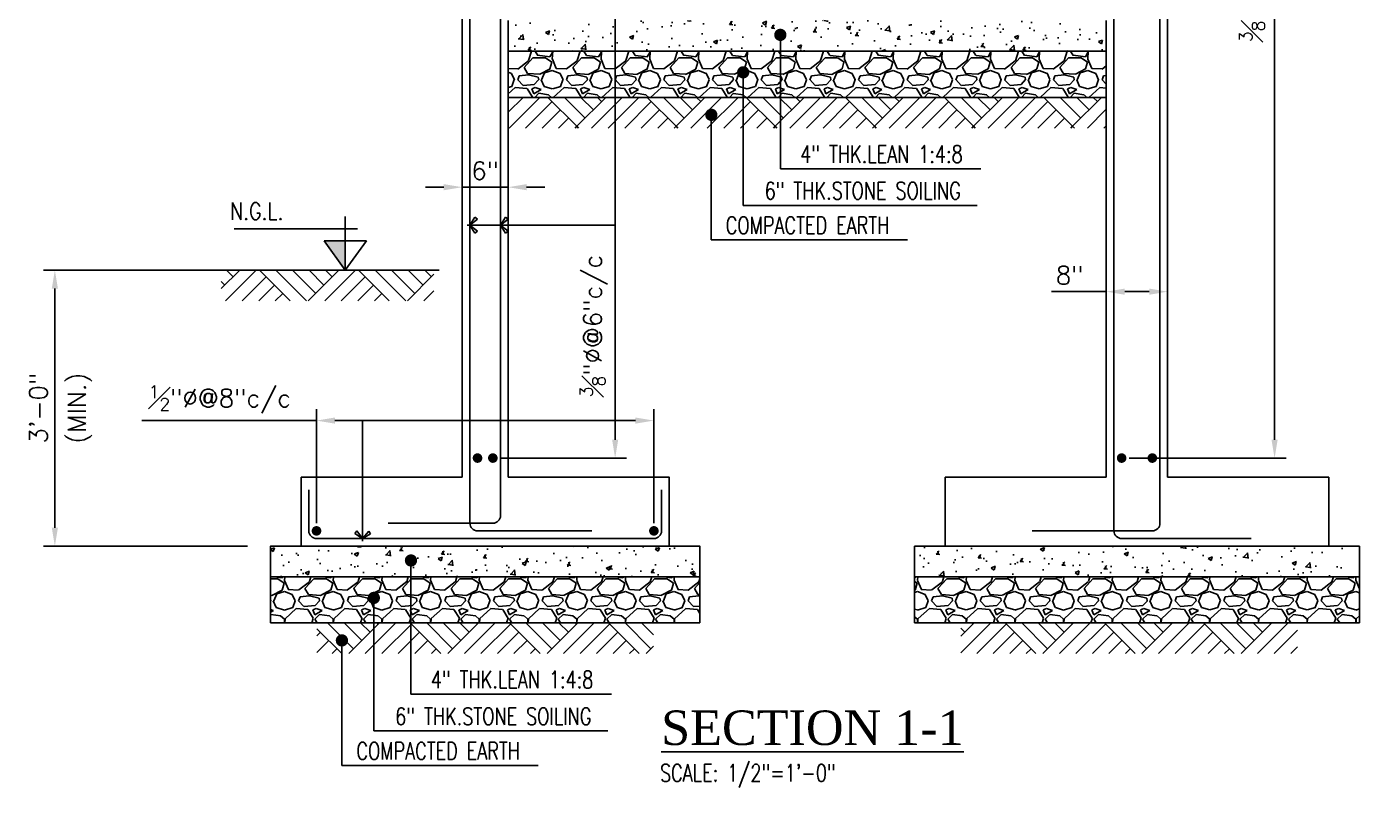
# Model space of a CAD drawing. Header units: inches. Extents: x 53036 to 54375, y -2788 to 288.
# Drawn here: x 53947.8 to 54121.6, y -793.2 to -694 of the extents above; entities that cross this region are included whole.
import ezdxf

# ---------------------------------------------------------------- set-up
doc = ezdxf.new("R2010")
doc.units = ezdxf.units.IN
for name, color, linetype in [('A-TYP-DIM', 1, 'Continuous'), ('A-TYP-H-TEXT', 2, 'Continuous'), ('A-TYP-HATCH-COL.', 9, 'Continuous'), ('A-TYP-M-BOT-STEEL', 6, 'Continuous'), ('A-TYP-ST-DONUT', 6, 'Continuous'), ('A-TYP-ST-Hatch', 8, 'Continuous'), ('A-TYP-ST-LEVEL', 1, 'Continuous'), ('A-TYP-ST-TEXT', 2, 'Continuous'), ('dim', 2, 'Continuous')]:
    doc.layers.add(name, color=color, linetype=linetype)
doc.layers.add('WALL LT', color=3, linetype='Continuous', lineweight=25)
doc.styles.add('HADINGS', font='times.ttf')
doc.styles.add('rizwan', font='romans.shx', dxfattribs={"width": 0.75})
doc.styles.add('romans', font='romans.shx')
doc.styles.add('STYLE4', font='romans.shx')
doc.dimstyles.new('STYLE-64', dxfattribs={"dimscale": 0, "dimtxt": 0.09375, "dimasz": 0.125, "dimexe": 0.0625, "dimexo": 0.0625, "dimgap": 0.03125, "dimtad": 1, "dimlfac": -1, "dimzin": 3, "dimdsep": 46, "dimlunit": 4, "dimtxsty": 'romans', "dimcen": 0.125, "dimdle": 4, "dimclrd": 1, "dimclre": 1, "dimclrt": 2, "dimadec": 0, "dimazin": 0, "dimtfac": 0.5, "dimtix": 1, "dimtmove": 2, "dimatfit": 3, "dimldrblk": 'ARC', "dimfxl": 0, "dimfrac": 1, "dimtolj": 1, "dimtzin": 3, "dimarcsym": 0})
pattern_1 = [(228.0127875, (4.572, -6.93873), (-50.800000004, -57.1499999965), [0.8543036, -84.5762091]), (184.969741, (4.0005, -7.57373), (76.1999999699, 6.3500003617), [1.4660118, -145.1351222]), (132.5104471, (2.54, -7.70073), (63.5000000268, -69.8499999756), [1.0337038, -102.336807]), (267.273689, (0.0635, -9.28823), (6.3500000133, 126.9999999993), [1.3350113, -132.1660936]), (292.8336542, (0, -10.62173), (-31.7500000027, 76.1999999989), [1.30908425, -129.5995194]), (357.273689, (0.508, -11.82823), (-126.9999999993, 6.3500000133), [1.3350113, -132.1660936]), (37.69424047, (1.8415, -11.89173), (-82.5499999963, -63.50000000475), [1.76548415, -174.7827883]), (72.25532837, (3.2385, -10.81223), (44.450000012, 139.6999999962), [1.6667988, -165.0131415]), (121.4295656, (3.7465, -9.22473), (-50.8000000072, 82.5499999956), [1.3395325, -132.61386425]), (175.2363583, (3.048, -8.08173), (69.849999999, -6.350000011), [1.5292832, -74.9348424]), (222.3974378, (1.524, -7.95473), (-76.1999999976, -69.85000000266), [1.9776948, -195.7919313]), (138.8140748, (6.35, -9.3517), (-44.4499999973, 38.100000003), [0.67501135, -66.82641456]), (171.4692344, (5.842, -8.90723), (82.5500000022, -12.6999999856), [1.28420495, -127.1365975]), (225, (4.572, -8.7167), (-9e-16, -6.35), [0.89802335, -8.0822328]), (203.1985905, (4.1275, -7.9547), (31.750000001, 12.699999998), [0.4836033, -47.8765559]), (291.8014095, (3.683, -8.1452), (-6.350000001, 19.05), [0.68391405, -33.5118825]), (30.9637565, (3.937, -8.7802), (19.05, 12.7), [1.11079915, -35.9157454]), (161.565051, (4.8895, -8.2087), (12.7, -6.35), [0.80321785, -19.2772453]), (16.3895403, (0, -8.14523), (63.5, 19.05), [1.12522, -111.3970667]), (70.3461759, (1.0795, -7.82773), (-25.4000000023, -69.8499999992), [0.94399735, -93.4555392]), (293.1985905, (4.8895, -6.9387), (-12.699999998, 31.750000001), [0.96720025, -47.392959]), (343.6104597, (5.2705, -7.82773), (-63.5000000013, 19.0499999956), [1.12522, -111.3970667]), (339.4439548, (0, -12.0822), (-31.75, 12.7), [1.085088, -53.1693358]), (294.7751406, (1.016, -12.46323), (-31.7500000378, 69.8499999828), [0.9091803, -90.00898345]), (66.8014095, (4.953, -13.2887), (12.699999998, 31.750000001), [0.96720025, -47.392959]), (17.3540246, (5.334, -12.39973), (-82.5499999984, -25.4000000053), [1.06445685, -105.38093995]), (69.4439548, (1.8415, -13.2887), (-12.7, -31.75), [0.542544, -53.7118798]), (101.3099325, (4.572, -13.2887), (-6.35, 25.4), [0.3237865, -32.0549874]), (165.9637565, (4.5085, -12.9712), (19.05, -6.35), [1.30908425, -24.8726365]), (186.00900596, (3.2385, -12.65373), (63.4999999997, 6.3500000033), [1.2131675, -120.10341216]), (303.6900675, (3.937, -9.3517), (-6.35, 12.7), [0.9158097, -21.9794409]), (353.1572266, (4.445, -10.11373), (107.9500000007, -12.6999999943), [1.5988919, -158.29002266]), (60.9453959, (6.0325, -10.3042), (-25.400000001, -44.4499999996), [0.6537706, -64.7234808]), (90, (6.35, -9.733), (-6.35, 6.35), [0.381, -5.969]), (120.2564372, (3.1115, -12.46323), (25.399999997, -44.4500000018), [0.8821674, -87.3348519]), (48.0127875, (2.667, -11.70123), (50.800000004, 57.1499999963), [1.7086072, -83.7219055]), (0, (3.81, -10.431), (6.35, 6.35), [1.651, -4.699]), (325.3048465, (5.461, -10.43123), (63.500000024, -44.4499999656), [1.0040239, -99.3982918]), (254.0546041, (6.2865, -11.0027), (-6.35, -25.4), [0.9245727, -45.3041251]), (207.64597536, (6.0325, -11.89173), (-120.6500000044, -63.4999999916), [1.50536275, -149.03116106]), (175.42607874, (4.699, -12.59023), (-82.55, 6.35), [1.59257365, -157.66461614])]
pattern_2 = [(50, (-2543.1744, 4584.6065), (5.46554007, -0.47817257), [0.5715, -6.2865]), (355, (-2543.1744, 4584.6065), (-1.05730264, 5.73170536), [0.4572, -5.0292175]), (100.451445, (-2542.719, 4584.5667), (4.4082374, 5.25353256), [0.48570026, -5.34270734]), (46.1842, (-2543.1744, 4586.1305), (8.1323712, -1.2612698), [0.85725, -9.42975]), (96.635558, (-2542.497, 4586.0254), (7.122124, 7.4227837), [0.7285507, -8.0140682]), (351.184151, (-2543.174, 4586.1305), (7.122124, 7.4227837), [0.685799, -7.543792]), (21, (-2542.4124, 4585.7495), (4.54843174, -3.06795595), [0.5715, -6.2865]), (326, (-2542.4124, 4585.7495), (1.85406085, 5.525639), [0.4572, -5.0292]), (71.451445, (-2542.0333, 4585.494), (6.4024926, 2.45768307), [0.48570026, -5.34269813]), (37.5, (-2543.1744, 4584.6065), (0.0926581, 2.536651166), [0, -4.96824, 0, -5.1054, 0, -5.04825]), (7.5, (-2543.1744, 4584.6065), (2.00458988, 3.00541724), [0, -2.91084, 0, -4.85394, 0, -1.92405]), (327.5, (-2544.8736, 4584.6065), (4.067717855, -0.17186232), [0, -1.905, 0, -5.9436, 0, -7.8867]), (317.5, (-2545.6356, 4584.6065), (4.44387544, 0.76279473), [0, -2.4765, 0, -3.94716, 0, -5.6007])]
pattern_3 = [(135, (0, -13.289), (-12.9315688, 2e-15), [9.144, -9.144]), (135, (1.078, -12.211), (-12.9315688, 2e-15), [9.144, -9.144]), (135, (2.155, -11.1335), (-12.9315688, 2e-15), [9.144, -9.144]), (135, (3.233, -10.056), (-12.9315688, 2e-15), [9.144, -9.144]), (135, (4.3105, -8.978), (-12.9315688, 2e-15), [9.144, -9.144]), (135, (5.388, -7.901), (-12.9315688, 2e-15), [9.144, -9.144]), (135, (6.466, -6.823), (-12.9315688, 2e-15), [9.144, -9.144]), (45, (-6.466, -6.823), (12.9315688, -2e-15), [9.144, -9.144]), (45, (-7.543, -5.745), (12.9315688, -2e-15), [9.144, -9.144]), (45, (-8.621, -4.668), (12.9315688, -2e-15), [9.144, -9.144]), (45, (-9.699, -3.59), (12.9315688, -2e-15), [9.144, -9.144]), (45, (-10.776, -2.512), (12.9315688, -2e-15), [9.144, -9.144]), (45, (-11.854, -1.435), (12.9315688, -2e-15), [9.144, -9.144]), (45, (-12.932, -0.357), (12.9315688, -2e-15), [9.144, -9.144])]

# ---------------------------------------------------------------- blocks, each defined once
blk = doc.blocks.new('1-donut')
at = {"layer": 'A-TYP-ST-DONUT', "linetype": 'Continuous', "ltscale": 1.5, "const_width": 0.0195}
blk.add_lwpolyline([(0.0098, 0, -1), (-0.0098, 0, -1)], format="xyb", close=True, dxfattribs=at)
blk = doc.blocks.new('*D210')
at = {"layer": 'A-TYP-DIM', "color": 1, "lineweight": -2, "ltscale": 1.5, "transparency": 16777216}
for p, q in [((53985.56, -745.41), (53962.77, -745.41)), ((53985.56, -758.79), (53985.56, -743.91)), ((54027.16, -745.41), (53987.96, -745.41)), ((54029.56, -758.79), (54029.56, -743.91))]:
    blk.add_line(p, q, dxfattribs=at)
at = {"layer": 'A-TYP-DIM', "color": 1, "ltscale": 1.5, "transparency": 16777216}
for points in [[(53987.96, -745.01), (53987.96, -745.81), (53985.56, -745.41)], [(54027.16, -745.01), (54027.16, -745.81), (54029.56, -745.41)]]:
    blk.add_solid(points, dxfattribs=at)
at = {"layer": 'Defpoints', "color": 0, "ltscale": 1.5, "transparency": 16777216}
for p in [(54029.56, -745.41), (53985.56, -761.79), (54029.56, -761.79)]:
    blk.add_point(p, dxfattribs=at)
at = {"layer": 'A-TYP-DIM', "color": 2, "ltscale": 1.5, "transparency": 16777216, "insert": (53972.96, -742.63), "char_height": 2.3437, "attachment_point": 5, "style": 'romans'}
blk.add_mtext('\\A1;{\\H0.7x;\\S1#2;}"%%C@8"c/c', dxfattribs=at)
blk = doc.blocks.new('ARC')
at = {"layer": 'dim', "color": 0, "linetype": 'ByBlock', "ltscale": 1.5}
for p, q in [((0.144, 0), (-1.163, 0)), ((-0.416, -0.321), (0, 0))]:
    blk.add_line(p, q, dxfattribs=at)
at = {"layer": 'dim', "color": 0, "ltscale": 1.5}
for p, q in [((-0.407, 0.336), (-0.262, 0.434)), ((0, 0), (-0.407, 0.336)), ((-0.275, -0.425), (0, 0)), ((-0.262, 0.434), (0, 0)), ((-0.416, -0.321), (-0.275, -0.425))]:
    blk.add_line(p, q, dxfattribs=at)
blk = doc.blocks.new('*D211')
at = {"layer": 'A-TYP-DIM', "color": 1, "lineweight": -2, "ltscale": 1.5, "transparency": 16777216}
for p, q in [((54009.56, -659.27), (54026.01, -659.27)), ((54024.51, -661.67), (54024.51, -747.9)), ((54009.56, -750.3), (54026.01, -750.3))]:
    blk.add_line(p, q, dxfattribs=at)
at = {"layer": 'A-TYP-DIM', "color": 1, "ltscale": 1.5, "transparency": 16777216}
for points in [[(54024.11, -661.67), (54024.91, -661.67), (54024.51, -659.27)], [(54024.11, -747.9), (54024.91, -747.9), (54024.51, -750.3)]]:
    blk.add_solid(points, dxfattribs=at)
at = {"layer": 'Defpoints', "color": 0, "ltscale": 1.5, "transparency": 16777216}
for p in [(54006.56, -659.27), (54006.56, -750.3), (54024.51, -750.3)]:
    blk.add_point(p, dxfattribs=at)
at = {"layer": 'A-TYP-DIM', "color": 2, "ltscale": 1.5, "transparency": 16777216, "insert": (54021.73, -733.08), "char_height": 2.3437, "attachment_point": 5, "rotation": 90, "style": 'romans'}
blk.add_mtext('\\A1;{\\H0.7x;\\S3#8;\\H1.4286x;"%%C@6"c/c}', dxfattribs=at)
blk = doc.blocks.new('*D212')
at = {"layer": 'A-TYP-DIM', "color": 1, "lineweight": -2, "ltscale": 1.5, "transparency": 16777216}
for p, q in [((54091.07, -623.27), (54112.01, -623.27)), ((54110.51, -625.67), (54110.51, -747.9)), ((54091.56, -750.3), (54112.01, -750.3))]:
    blk.add_line(p, q, dxfattribs=at)
at = {"layer": 'A-TYP-DIM', "color": 1, "ltscale": 1.5, "transparency": 16777216}
for points in [[(54110.11, -625.67), (54110.91, -625.67), (54110.51, -623.27)], [(54110.11, -747.9), (54110.91, -747.9), (54110.51, -750.3)]]:
    blk.add_solid(points, dxfattribs=at)
at = {"layer": 'Defpoints', "color": 0, "ltscale": 1.5, "transparency": 16777216}
for p in [(54088.07, -623.27), (54088.56, -750.3), (54110.51, -750.3)]:
    blk.add_point(p, dxfattribs=at)
at = {"layer": 'A-TYP-DIM', "color": 2, "ltscale": 1.5, "transparency": 16777216, "insert": (54107.73, -686.78), "char_height": 2.3437, "attachment_point": 5, "rotation": 90, "style": 'romans'}
blk.add_mtext('\\A1;{\\H0.7x;\\S3#8;\\H1.4286x;"%%C@6"c/c}', dxfattribs=at)
blk = doc.blocks.new('*D214')
at = {"layer": 'A-TYP-DIM', "color": 1, "lineweight": -2, "ltscale": 1.5, "transparency": 16777216}
for p, q in [((54001.56, -725.79), (53949.94, -725.79)), ((53951.44, -759.39), (53951.44, -728.19)), ((53976.56, -761.79), (53949.94, -761.79))]:
    blk.add_line(p, q, dxfattribs=at)
at = {"layer": 'A-TYP-DIM', "color": 1, "ltscale": 1.5, "transparency": 16777216}
for points in [[(53951.04, -728.19), (53951.84, -728.19), (53951.44, -725.79)], [(53951.04, -759.39), (53951.84, -759.39), (53951.44, -761.79)]]:
    blk.add_solid(points, dxfattribs=at)
at = {"layer": 'Defpoints', "color": 0, "ltscale": 1.5, "transparency": 16777216}
for p in [(53951.44, -725.79), (54004.56, -725.79), (53979.56, -761.79)]:
    blk.add_point(p, dxfattribs=at)
at = {"layer": 'A-TYP-DIM', "color": 2, "ltscale": 1.5, "transparency": 16777216, "insert": (53949.3, -743.79), "char_height": 2.344, "attachment_point": 5, "rotation": 90, "style": 'romans'}
blk.add_mtext('\\A1;3\'-0"', dxfattribs=at)
blk = doc.blocks.new('*D220')
at = {"layer": 'A-TYP-DIM', "color": 1, "lineweight": -2, "ltscale": 1.5, "transparency": 16777216}
for p, q in [((54004.56, -714.15), (54004.56, -713.48)), ((54010.56, -714.15), (54010.56, -713.48)), ((54002.16, -714.98), (53999.76, -714.98)), ((54004.56, -714.98), (54010.56, -714.98)), ((54012.96, -714.98), (54015.36, -714.98))]:
    blk.add_line(p, q, dxfattribs=at)
at = {"layer": 'A-TYP-DIM', "color": 1, "ltscale": 1.5, "transparency": 16777216}
for points in [[(54002.16, -714.58), (54002.16, -715.38), (54004.56, -714.98)], [(54012.96, -714.58), (54012.96, -715.38), (54010.56, -714.98)]]:
    blk.add_solid(points, dxfattribs=at)
at = {"layer": 'Defpoints', "color": 0, "ltscale": 1.5, "transparency": 16777216}
for p in [(54010.56, -714.98), (54004.56, -717.15), (54010.56, -717.15)]:
    blk.add_point(p, dxfattribs=at)
at = {"layer": 'A-TYP-DIM', "color": 2, "ltscale": 1.5, "transparency": 16777216, "insert": (54007.56, -712.84), "char_height": 2.344, "attachment_point": 5, "style": 'romans'}
blk.add_mtext('\\A1;6"', dxfattribs=at)
blk = doc.blocks.new('*D227')
at = {"layer": 'A-TYP-DIM', "color": 1, "lineweight": -2, "ltscale": 1.5, "transparency": 16777216}
for p, q in [((54088.56, -729.91), (54088.56, -727.1)), ((54096.56, -729.91), (54096.56, -727.1)), ((54088.56, -728.6), (54081.43, -728.6)), ((54094.16, -728.6), (54090.96, -728.6))]:
    blk.add_line(p, q, dxfattribs=at)
at = {"layer": 'A-TYP-DIM', "color": 1, "ltscale": 1.5, "transparency": 16777216}
for points in [[(54090.96, -728.2), (54090.96, -729), (54088.56, -728.6)], [(54094.16, -728.2), (54094.16, -729), (54096.56, -728.6)]]:
    blk.add_solid(points, dxfattribs=at)
at = {"layer": 'Defpoints', "color": 0, "ltscale": 1.5, "transparency": 16777216}
for p in [(54088.56, -728.6), (54088.56, -732.91), (54096.56, -732.91)]:
    blk.add_point(p, dxfattribs=at)
at = {"layer": 'A-TYP-DIM', "color": 2, "ltscale": 1.5, "transparency": 16777216, "insert": (54083.79, -726.46), "char_height": 2.344, "attachment_point": 5, "style": 'romans'}
blk.add_mtext('\\A1;8"', dxfattribs=at)

msp = doc.modelspace()

# ---------------------------------------------------------------- hatches: boundary and pattern name
at = {"layer": 'A-TYP-ST-Hatch', "linetype": 'Continuous', "ltscale": 1.5}
h = msp.add_hatch(dxfattribs=at)
h.set_pattern_fill('AR-CONC', color=9, scale=0.03, style=0)
h.set_pattern_definition([(50, (-2543.1744, 4594.8953), (5.46554007, -0.47817257), [0.5715, -6.2865]), (355, (-2543.1744, 4594.895), (-1.05730264, 5.73170536), [0.4572, -5.0292175]), (100.451445, (-2542.719, 4594.8554), (4.4082374, 5.25353256), [0.48570026, -5.34270734]), (46.1842, (-2543.1744, 4596.419), (8.1323712, -1.2612698), [0.85725, -9.42975]), (96.635558, (-2542.497, 4596.314), (7.122124, 7.4227837), [0.7285507, -8.0140682]), (351.184151, (-2543.174, 4596.419), (7.122124, 7.4227837), [0.685799, -7.543792]), (21, (-2542.4124, 4596.0383), (4.54843174, -3.06795595), [0.5715, -6.2865]), (326, (-2542.4124, 4596.038), (1.85406085, 5.525639), [0.4572, -5.0292]), (71.451445, (-2542.0333, 4595.7826), (6.4024926, 2.45768307), [0.48570026, -5.34269813]), (37.5, (-2543.1744, 4594.8953), (0.0926581, 2.536651166), [0, -4.96824, 0, -5.1054, 0, -5.04825]), (7.5, (-2543.1744, 4594.8953), (2.00458988, 3.00541724), [0, -2.91084, 0, -4.85394, 0, -1.92405]), (327.5, (-2544.8736, 4594.8953), (4.067717855, -0.17186232), [0, -1.905, 0, -5.9436, 0, -7.8867]), (317.5, (-2545.6356, 4594.8953), (4.44387544, 0.76279473), [0, -2.4765, 0, -3.94716, 0, -5.6007])])
h.paths.add_polyline_path([(54088.56231819, -697.26620593), (54088.56231819, -693.26620593), (54010.56231819, -693.26620593), (54010.56231819, -697.26620593)])
h = msp.add_hatch(dxfattribs=at)
h.set_pattern_fill('GRAVEL', color=256, scale=0.25, style=0)
h.set_pattern_definition([(228.0127875, (-2538.6024, 4601.24526), (-50.800000004, -57.1499999965), [0.8543036, -84.5762091]), (184.969741, (-2539.17388, 4600.61026), (76.1999999699, 6.3500003617), [1.4660118, -145.1351222]), (132.5104471, (-2540.63438, 4600.48326), (63.5000000268, -69.8499999756), [1.0337038, -102.336807]), (267.273689, (-2543.11088, 4598.89576), (6.3500000133, 126.9999999993), [1.3350113, -132.16609356]), (292.8336542, (-2543.17438, 4597.56226), (-31.7500000027, 76.1999999989), [1.30908425, -129.59951936]), (357.273689, (-2542.66638, 4596.35576), (-126.9999999993, 6.3500000133), [1.3350113, -132.16609356]), (37.69424047, (-2541.33288, 4596.29226), (-82.5499999963, -63.50000000475), [1.76548415, -174.7827883]), (72.25532837, (-2539.93588, 4597.37176), (44.4500000119, 139.6999999962), [1.6667988, -165.0131415]), (121.4295656, (-2539.42788, 4598.95926), (-50.8000000072, 82.5499999956), [1.3395325, -132.61386425]), (175.2363583, (-2540.1264, 4600.10226), (69.849999999, -6.350000011), [1.5292832, -74.9348424]), (222.3974378, (-2541.65038, 4600.22926), (-76.19999999756, -69.85000000266), [1.9776948, -195.7919313]), (138.8140748, (-2536.8244, 4598.83226), (-44.4499999973, 38.100000003), [0.67501135, -66.82641456]), (171.4692344, (-2537.33238, 4599.27676), (82.5500000022, -12.6999999856), [1.28420495, -127.1365975]), (225, (-2538.6024, 4599.4673), (-9e-16, -6.35), [0.89802335, -8.0822328]), (203.1985905, (-2539.0469, 4600.2293), (31.750000001, 12.699999998), [0.4836033, -47.8765559]), (291.8014095, (-2539.4914, 4600.0388), (-6.350000001, 19.05), [0.68391405, -33.5118825]), (30.9637565, (-2539.2374, 4599.4038), (19.05, 12.7), [1.11079915, -35.9157454]), (161.565051, (-2538.2849, 4599.9753), (12.7, -6.35), [0.80321785, -19.2772453]), (16.3895403, (-2543.17438, 4600.03876), (63.5, 19.05), [1.12522, -111.3970667]), (70.3461759, (-2542.09488, 4600.35626), (-25.4000000023, -69.8499999992), [0.94399735, -93.4555392]), (293.1985905, (-2538.2849, 4601.2453), (-12.699999998, 31.750000001), [0.96720025, -47.392959]), (343.6104597, (-2537.90388, 4600.35626), (-63.5000000013, 19.0499999956), [1.12522, -111.3970667]), (339.4439548, (-2543.1744, 4596.10176), (-31.75, 12.7), [1.085088, -53.1693358]), (294.7751406, (-2542.15838, 4595.72076), (-31.7500000378, 69.8499999828), [0.9091803, -90.00898345]), (66.8014095, (-2538.2214, 4594.8953), (12.699999998, 31.750000001), [0.96720025, -47.392959]), (17.35402464, (-2537.84038, 4595.78426), (-82.5499999984, -25.4000000053), [1.06445685, -105.38093995]), (69.4439548, (-2541.3329, 4594.89526), (-12.7, -31.75), [0.542544, -53.7118798]), (101.3099325, (-2538.6024, 4594.8953), (-6.35, 25.4), [0.3237865, -32.0549874]), (165.9637565, (-2538.6659, 4595.2128), (19.05, -6.35), [1.30908425, -24.8726365]), (186.00900596, (-2539.93588, 4595.53026), (63.4999999997, 6.3500000033), [1.2131675, -120.10341216]), (303.6900675, (-2539.2374, 4598.8323), (-6.35, 12.7), [0.9158097, -21.9794409]), (353.1572266, (-2538.72938, 4598.07026), (107.9500000007, -12.6999999943), [1.5988919, -158.29002266]), (60.9453959, (-2537.1419, 4597.87976), (-25.400000001, -44.4499999996), [0.6537706, -64.7234808]), (90, (-2536.8244, 4598.451), (-6.35, 6.35), [0.381, -5.969]), (120.2564372, (-2540.06288, 4595.72076), (25.399999997, -44.4500000018), [0.8821674, -87.3348519]), (48.0127875, (-2540.5074, 4596.48276), (50.800000004, 57.1499999963), [1.7086072, -83.7219055]), (0, (-2539.3644, 4597.753), (6.35, 6.35), [1.651, -4.699]), (325.3048465, (-2537.71338, 4597.75276), (63.500000024, -44.4499999656), [1.0040239, -99.3982918]), (254.0546041, (-2536.8879, 4597.1813), (-6.35, -25.4), [0.9245727, -45.3041251]), (207.64597536, (-2537.14188, 4596.29226), (-120.6500000044, -63.4999999916), [1.50536275, -149.03116106]), (175.42607874, (-2538.47538, 4595.59376), (-82.55, 6.35), [1.59257365, -157.66461614])])
h.paths.add_polyline_path([(54010.56231819, -697.26620593), (54010.56231819, -703.26620593), (54088.56231819, -703.26620593), (54088.56231819, -697.26620593)])
h = msp.add_hatch(dxfattribs=at)
h.set_pattern_fill('AR-PARQ1', color=256, scale=0.03, angle=45, style=0)
h.set_pattern_definition([(135, (-2543.174, 4594.895), (-12.9315688, 2e-15), [9.144, -9.144]), (135, (-2542.097, 4595.973), (-12.9315688, 2e-15), [9.144, -9.144]), (135, (-2541.019, 4597.0505), (-12.9315688, 2e-15), [9.144, -9.144]), (135, (-2539.9415, 4598.128), (-12.9315688, 2e-15), [9.144, -9.144]), (135, (-2538.864, 4599.206), (-12.9315688, 2e-15), [9.144, -9.144]), (135, (-2537.786, 4600.283), (-12.9315688, 2e-15), [9.144, -9.144]), (135, (-2536.709, 4601.361), (-12.9315688, 2e-15), [9.144, -9.144]), (45, (-2549.64, 4601.361), (12.9315688, -2e-15), [9.144, -9.144]), (45, (-2550.718, 4602.439), (12.9315688, -2e-15), [9.144, -9.144]), (45, (-2551.795, 4603.516), (12.9315688, -2e-15), [9.144, -9.144]), (45, (-2552.873, 4604.594), (12.9315688, -2e-15), [9.144, -9.144]), (45, (-2553.951, 4605.672), (12.9315688, -2e-15), [9.144, -9.144]), (45, (-2555.028, 4606.749), (12.9315688, -2e-15), [9.144, -9.144]), (45, (-2556.106, 4607.827), (12.9315688, -2e-15), [9.144, -9.144])])
h.paths.add_polyline_path([(54088.56231819, -703.26620593), (54010.56231819, -703.26620593), (54010.56231819, -707.26620593), (54088.56231819, -707.26620593)])
h = msp.add_hatch(dxfattribs=at)
h.set_pattern_fill('AR-PARQ1', color=256, scale=0.03, angle=45, style=0)
h.set_pattern_definition([(135, (-2669.907, 4493.372), (-12.9315688, 2e-15), [9.144, -9.144]), (135, (-2668.829, 4494.45), (-12.9315688, 2e-15), [9.144, -9.144]), (135, (-2667.751, 4495.527), (-12.9315688, 2e-15), [9.144, -9.144]), (135, (-2666.674, 4496.605), (-12.9315688, 2e-15), [9.144, -9.144]), (135, (-2665.596, 4497.683), (-12.9315688, 2e-15), [9.144, -9.144]), (135, (-2664.518, 4498.76), (-12.9315688, 2e-15), [9.144, -9.144]), (135, (-2663.441, 4499.838), (-12.9315688, 2e-15), [9.144, -9.144]), (45, (-2676.372, 4499.838), (12.9315688, -2e-15), [9.144, -9.144]), (45, (-2677.45, 4500.916), (12.9315688, -2e-15), [9.144, -9.144]), (45, (-2678.528, 4501.993), (12.9315688, -2e-15), [9.144, -9.144]), (45, (-2679.605, 4503.071), (12.9315688, -2e-15), [9.144, -9.144]), (45, (-2680.683, 4504.1485), (12.9315688, -2e-15), [9.144, -9.144]), (45, (-2681.7605, 4505.226), (12.9315688, -2e-15), [9.144, -9.144]), (45, (-2682.838, 4506.304), (12.9315688, -2e-15), [9.144, -9.144])])
h.paths.add_polyline_path([(54000.8841572, -725.7893093), (53973.13786757, -725.7893093), (53973.13786757, -729.7893093), (54000.8841572, -729.7893093)])
h = msp.add_hatch(dxfattribs=at)
h.set_pattern_fill('AR-CONC', color=9, scale=0.03, style=0)
h.set_pattern_definition(pattern_2)
h.paths.add_polyline_path([(54035.56231819, -765.7893093), (54035.56231819, -761.7893093), (54031.56231819, -761.7893093), (53983.56231819, -761.7893093), (53979.56231819, -761.7893093), (53979.56231819, -765.7893093)])
h = msp.add_hatch(dxfattribs=at)
h.set_pattern_fill('AR-CONC', color=9, scale=0.03, style=0)
h.set_pattern_definition(pattern_2)
h.paths.add_polyline_path([(54063.56231836, -761.7893093), (54067.56231836, -761.7893093), (54115.56231836, -761.7893093), (54119.56231836, -761.7893093), (54119.56231836, -765.7893093), (54063.56231836, -765.7893093)])
h = msp.add_hatch(dxfattribs=at)
h.set_pattern_fill('GRAVEL', color=256, scale=0.25, style=0)
h.set_pattern_definition(pattern_1)
h.paths.add_polyline_path([(54035.56231819, -771.7893093), (54035.56231819, -765.7893093), (53979.56231819, -765.7893093), (53979.56231819, -771.7893093)])
h = msp.add_hatch(dxfattribs=at)
h.set_pattern_fill('GRAVEL', color=256, scale=0.25, style=0)
h.set_pattern_definition(pattern_1)
h.paths.add_polyline_path([(54121.56231836, -771.7893093), (54121.56231836, -765.7893093), (54063.56231836, -765.7893093), (54063.56231836, -771.7893093)])
h = msp.add_hatch(dxfattribs=at)
h.set_pattern_fill('AR-PARQ1', color=256, scale=0.03, angle=45, style=0)
h.set_pattern_definition(pattern_3)
h.paths.add_polyline_path([(54029.51510047, -771.7893093), (53985.60953591, -771.7893093), (53985.60953591, -775.7893093), (54029.51510047, -775.7893093)])
h = msp.add_hatch(dxfattribs=at)
h.set_pattern_fill('AR-PARQ1', color=256, scale=0.03, angle=45, style=0)
h.set_pattern_definition(pattern_3)
h.paths.add_polyline_path([(54069.60953608, -771.7893093), (54113.51510064, -771.7893093), (54113.51510064, -775.7893093), (54069.60953608, -775.7893093)])
at = {"layer": 'A-TYP-ST-LEVEL', "linetype": 'Continuous', "ltscale": 1.5}
msp.add_hatch(color=1, dxfattribs=at).paths.add_polyline_path([(53986.57694315, -721.9923477), (53989.32140953, -721.9923477), (53989.32140953, -725.7893093)])

# ---------------------------------------------------------------- linework, layer by layer
at = {"layer": 'A-TYP-M-BOT-STEEL'}
for points in [[(54107.46382068, -760.7893093), (54090.56231819, -760.7893093, -0.4142135624), (54089.56231819, -759.7893093), (54089.56231819, -623.26620593, -0.4142135624), (54090.56231819, -622.26620593), (54094.56231819, -622.26620593, -0.4142135624), (54095.56231819, -623.26620593), (54095.56231819, -758.7893093, -0.4142135624), (54094.56231819, -759.7893093), (54078.90853429, -759.7893093)], [(54021.46382068, -759.7893093), (54006.56231819, -759.7893093, -0.4142135624), (54005.56231819, -758.7893093), (54005.56231819, -659.26620593, -0.4142135624), (54006.56231819, -658.26620593), (54008.56231819, -658.26620593, -0.4142135624), (54009.56231819, -659.26620593), (54009.56231819, -757.7893093, -0.4142135624), (54008.56231819, -758.7893093), (53994.90853429, -758.7893093)], [(54030.56231819, -754.45144787), (54030.56231819, -759.7893093, -0.4142135624), (54029.56231819, -760.7893093), (53985.56231819, -760.7893093, -0.4142135624), (53984.56231819, -759.7893093), (53984.56231819, -754.45144787)]]:
    msp.add_lwpolyline(points, format="xyb", dxfattribs=at)
at = {"layer": 'A-TYP-ST-LEVEL', "color": 3, "linetype": 'Continuous', "ltscale": 1.5}
for p, q in [((53989.32140953, -725.7893093), (53989.32140953, -718.79234748)), ((53990.92140964, -720.39234759), (53974.83005024, -720.39234759)), ((53992.06587592, -721.9923477), (53986.57694315, -721.9923477)), ((53992.06587592, -721.9923477), (53989.32140953, -725.7893093))]:
    msp.add_line(p, q, dxfattribs=at)
at = {"layer": 'A-TYP-ST-LEVEL', "linetype": 'Continuous', "ltscale": 1.5}
msp.add_line((53989.32140953, -725.7893093), (53986.57694315, -721.9923477), dxfattribs=at)
at = {"layer": 'WALL LT'}
for p, q in [((54096.56231818, -690.26620593), (54096.56231818, -752.7893093)), ((54088.56231819, -693.26620593), (54088.56231819, -752.7893093))]:
    msp.add_line(p, q, dxfattribs=at)
at = {"layer": 'WALL LT', "color": 1}
for p, q in [((53979.56231819, -765.7893093), (54035.56231819, -765.7893093)), ((54121.56231836, -765.7893093), (54063.56231836, -765.7893093)), ((53979.56231819, -771.7893093), (54035.56231819, -771.7893093)), ((54121.56231836, -771.7893093), (54063.56231836, -771.7893093))]:
    msp.add_line(p, q, dxfattribs=at)
at = {"layer": 'WALL LT'}
for points in [[(54004.56231819, -752.7893093), (54004.56231819, -690.2636771)], [(54010.56231819, -693.26620593), (54010.56231819, -752.7893093)], [(54010.56231819, -752.7893093), (54031.56231819, -752.7893093), (54031.56231819, -761.7893093), (53983.56231819, -761.7893093), (53983.56231819, -752.7893093), (54004.56231819, -752.7893093)], [(54096.56231818, -752.7893093), (54117.56231818, -752.7893093), (54117.56231818, -761.7893093), (54067.56231818, -761.7893093), (54067.56231818, -752.7893093), (54088.56231819, -752.7893093)]]:
    msp.add_lwpolyline(points, dxfattribs=at)
at = {"layer": 'WALL LT', "color": 1}
for points in [[(54010.56231836, -697.26620593), (54088.56231819, -697.26620593)], [(54010.56231836, -703.26620593), (54088.56231819, -703.26620593)], [(53983.56231819, -761.7893093), (53979.56231819, -761.7893093), (53979.56231819, -771.7893093)], [(54031.56231819, -761.7893093), (54035.56231819, -761.7893093), (54035.56231819, -771.7893093)], [(54067.56231836, -761.7893093), (54063.56231836, -761.7893093), (54063.56231836, -771.7893093)], [(54117.56231836, -761.7893093), (54121.56231836, -761.7893093), (54121.56231836, -771.7893093)]]:
    msp.add_lwpolyline(points, dxfattribs=at)

# ---------------------------------------------------------------- block references
at = {"layer": 'A-TYP-HATCH-COL.', "yscale": 32, "zscale": 32, "rotation": 180}
for p, xscale in [((54006.56231819, -750.29647109), -32), ((54008.56231819, -750.29647109), -32), ((54090.56231818, -750.29647109), -32), ((54094.56231818, -750.29647109), -32), ((53985.56231819, -759.7893093), -32), ((54029.56231819, -759.7893093), 32)]:
    msp.add_blockref('1-donut', p, dxfattribs=dict(at, xscale=xscale))

# ---------------------------------------------------------------- texts
at = {"layer": 'A-TYP-DIM', "color": 2, "ltscale": 1.5, "insert": (53954.68959937, -743.7893093), "char_height": 2.343749996, "attachment_point": 5, "rotation": 90, "style": 'romans'}
msp.add_mtext('\\A1;(MIN.)', dxfattribs=at)
at = {"layer": 'A-TYP-H-TEXT', "color": 3, "style": 'HADINGS'}
msp.add_text('%%USECTION 1-1', height=4.4999999919, dxfattribs=at).set_placement((54030.50891377, -787.70138921))
at = {"layer": 'A-TYP-H-TEXT', "style": 'rizwan', "width": 0.75}
msp.add_text('SCALE: 1/2"=1\'-0"', height=2.2499999959, dxfattribs=at).set_placement((54030.3613518, -792.47538651))
at = {"layer": 'A-TYP-ST-LEVEL', "color": 2, "style": 'STYLE4', "width": 0.8}
msp.add_text('N.G.L.', height=2.249999996, dxfattribs=at).set_placement((53974.30278354, -719.23015131))
at = {"layer": 'A-TYP-ST-TEXT', "linetype": 'Continuous', "char_height": 2.2499999959, "attachment_point": 5, "style": 'rizwan'}
for s, insert in [('\\A1;4" THK.LEAN 1:4:8', (54059.23478216, -710.65689864)), ('\\A1;6" THK.STONE SOILING', (54056.80001714, -715.44701597)), ('\\A1;COMPACTED EARTH', (54049.60318286, -719.95242069)), ('\\A1;4" THK.LEAN 1:4:8', (54011.0618607, -779.180002)), ('\\A1;6" THK.STONE SOILING', (54008.62709567, -783.97011934)), ('\\A1;COMPACTED EARTH', (54001.43026139, -788.47552406))]:
    msp.add_mtext(s, dxfattribs=dict(at, insert=insert))

# ---------------------------------------------------------------- dimensions: what is measured, and where the dimension line sits
at = {"layer": 'A-TYP-DIM', "ltscale": 1.5}
dim = msp.add_linear_dim(base=(54110.51304182, -750.29647109), p1=(54088.07065134, -623.26620593), p2=(54088.56231819, -750.29647109), angle=90, text='{\\H0.7x;\\S3#8;\\H1.4286x;"%%C@6"c/c}', dimstyle='STYLE-64', override={"dimscale": 24, "dimtxt": 0.097656, "dimasz": 0.1, "dimexo": 0.125, "dimdec": 0, "dimlfac": 1, "dimtmove": 0, "dimatfit": 2}, dxfattribs=at)
dim.commit()
dim.dimension.update_dxf_attribs({"geometry": '*D212', "text_midpoint": (54107.73178402, -686.78133851)})
dim = msp.add_linear_dim(base=(54024.51304183, -750.29647109), p1=(54006.56231819, -659.26620593), p2=(54006.56231819, -750.29647109), angle=90, text='{\\H0.7x;\\S3#8;\\H1.4286x;"%%C@6"c/c}', dimstyle='STYLE-64', override={"dimscale": 24, "dimtxt": 0.097656, "dimasz": 0.1, "dimexo": 0.125, "dimdec": 0, "dimlfac": 1, "dimtmove": 0, "dimatfit": 2}, dxfattribs=at)
dim.commit()
dim.dimension.update_dxf_attribs({"geometry": '*D211', "text_midpoint": (54024.51304183, -733.07699228), "dimtype": 160})
dim = msp.add_linear_dim(base=(54010.56231819, -714.98274274), p1=(54004.56231819, -717.14658836), p2=(54010.56231819, -717.14658836), dimstyle='STYLE-64', override={"dimscale": 24, "dimtxt": 0.097656, "dimasz": 0.1, "dimexo": 0.125, "dimdec": 0, "dimlfac": 1, "dimtmove": 0, "dimatfit": 2}, dxfattribs=at)
dim.commit()
dim.dimension.update_dxf_attribs({"geometry": '*D220', "text_midpoint": (54007.56231819, -712.83765346)})
dim = msp.add_linear_dim(base=(53951.44470186, -725.7893093), p1=(53979.56231819, -761.7893093), p2=(54004.56231819, -725.7893093), angle=90, dimstyle='STYLE-64', override={"dimscale": 24, "dimtxt": 0.097656, "dimasz": 0.1, "dimexo": 0.125, "dimdec": 0, "dimlfac": 1, "dimtmove": 0, "dimatfit": 2}, dxfattribs=at)
dim.commit()
dim.dimension.update_dxf_attribs({"geometry": '*D214', "text_midpoint": (53949.29961258, -743.7893093)})
dim = msp.add_linear_dim(base=(54088.56231819, -728.60390032), p1=(54096.56231819, -732.91283523), p2=(54088.56231819, -732.91283523), angle=180, dimstyle='STYLE-64', override={"dimscale": 24, "dimtxt": 0.097656, "dimasz": 0.1, "dimexo": 0.125, "dimdec": 0, "dimlfac": 1, "dimtmove": 0, "dimatfit": 2}, dxfattribs=at)
dim.commit()
dim.dimension.update_dxf_attribs({"geometry": '*D227', "text_midpoint": (54083.79401462, -728.60390032), "dimtype": 160})
dim = msp.add_linear_dim(base=(54029.56231819, -745.41368047), p1=(53985.56231819, -761.7893093), p2=(54029.56231819, -761.7893093), text='{\\H0.7x;\\S1#2;}"%%C@8"c/c', dimstyle='STYLE-64', override={"dimscale": 24, "dimtxt": 0.097656, "dimasz": 0.1, "dimexo": 0.125, "dimdec": 0, "dimlfac": 1, "dimtmove": 0, "dimatfit": 2}, dxfattribs=at)
dim.commit()
dim.dimension.update_dxf_attribs({"geometry": '*D210', "text_midpoint": (53972.96477357, -745.41368047), "dimtype": 160})

# ---------------------------------------------------------------- leaders
for points, override in [([(54046.05322573, -695.1230653), (54046.05322573, -712.56579883), (54072.21429236, -712.56579883)], {"dimscale": 16, "dimtxt": 0.097656, "dimasz": 0.1, "dimexo": 0.125, "dimdec": 0, "dimlfac": 1, "dimtmove": 0, "dimatfit": 2, "dimldrblk": 'Dot'}), ([(54041.21128868, -700.00177861), (54041.21128868, -717.35591617), (54071.73116187, -717.35591617)], {"dimscale": 16, "dimtxt": 0.097656, "dimasz": 0.1, "dimexo": 0.125, "dimdec": 0, "dimlfac": 1, "dimtmove": 0, "dimatfit": 2, "dimldrblk": 'Dot'}), ([(54037.0496834, -705.54630498), (54037.0496834, -721.86132089), (54062.65028323, -721.86132089)], {"dimscale": 16, "dimtxt": 0.097656, "dimasz": 0.1, "dimexo": 0.125, "dimdec": 0, "dimlfac": 1, "dimtmove": 0, "dimatfit": 2, "dimldrblk": 'Dot'}), ([(54005.56231819, -719.92107627), (54024.51304183, -719.92107627)], {"dimscale": 24, "dimtxt": 0.097656, "dimasz": 0.1, "dimexo": 0.125, "dimdec": 0, "dimlfac": 1, "dimtmove": 0, "dimatfit": 2}), ([(54009.56231819, -719.92107627), (54024.51304183, -719.92107627)], {"dimscale": 24, "dimtxt": 0.097656, "dimasz": 0.1, "dimexo": 0.125, "dimdec": 0, "dimlfac": 1, "dimtmove": 0, "dimatfit": 2}), ([(53991.57987715, -760.7893093), (53991.57987715, -745.41368047)], {"dimscale": 24, "dimtxt": 0.097656, "dimasz": 0.1, "dimexo": 0.125, "dimdec": 0, "dimlfac": 1, "dimtmove": 0, "dimatfit": 2}), ([(53997.88030426, -763.64616867), (53997.88030426, -781.0889022), (54024.04137089, -781.0889022)], {"dimscale": 16, "dimtxt": 0.097656, "dimasz": 0.1, "dimexo": 0.125, "dimdec": 0, "dimlfac": 1, "dimtmove": 0, "dimatfit": 2, "dimldrblk": 'Dot'}), ([(53993.03836721, -768.52488198), (53993.03836721, -785.87901953), (54023.55824041, -785.87901953)], {"dimscale": 16, "dimtxt": 0.097656, "dimasz": 0.1, "dimexo": 0.125, "dimdec": 0, "dimlfac": 1, "dimtmove": 0, "dimatfit": 2, "dimldrblk": 'Dot'}), ([(53988.87676194, -774.06940835), (53988.87676194, -790.38442426), (54014.47736176, -790.38442426)], {"dimscale": 16, "dimtxt": 0.097656, "dimasz": 0.1, "dimexo": 0.125, "dimdec": 0, "dimlfac": 1, "dimtmove": 0, "dimatfit": 2, "dimldrblk": 'Dot'})]:
    msp.add_leader(points, dimstyle='STYLE-64', override=override, dxfattribs=at)

doc.saveas('drawing.dxf')
